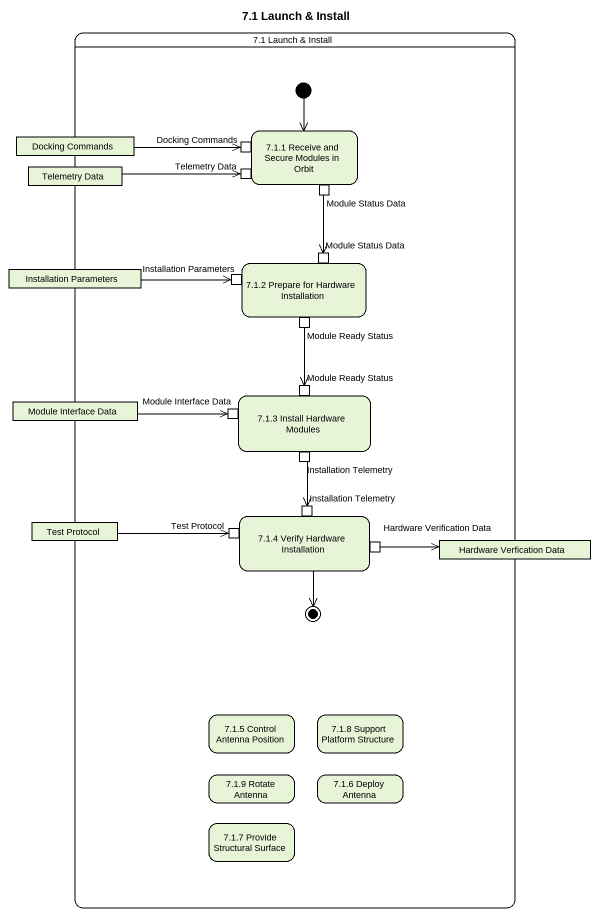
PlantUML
@startuml
title 7.1 Launch & Install
hide empty description
state "7.1 Launch & Install" as s7_1_Launch_Install {
  state "Docking Commands" as Docking_Commands <<object>>
  state "7.1.1 Receive and Secure Modules in Orbit" as s7_1_1_Receive_and_Secure {
    state "Docking Commands" as Docking_Commands_2 <<inputPin>>
    state "Telemetry Data" as Telemetry_Data_2 <<inputPin>>
    state "Module Status Data" as Module_Status_Data <<outputPin>>
  }
  state "Telemetry Data" as Telemetry_Data <<object>>
  state "Installation Parameters" as Installation_Parameters <<object>>
  state "7.1.2 Prepare for Hardware Installation" as s7_1_2_Prepare_for_Hardware {
    state "Installation Parameters" as Installation_Parameters_2 <<inputPin>>
    state "Module Status Data" as Module_Status_Data_2 <<inputPin>>
    state "Module Ready Status" as Module_Ready_Status <<outputPin>>
  }
  state "7.1.3 Install Hardware Modules" as s7_1_3_Install_Hardware {
    state "Module Ready Status" as Module_Ready_Status_2 <<inputPin>>
    state "Module Interface Data" as Module_Interface_Data_2 <<inputPin>>
    state "Installation Telemetry" as Installation_Telemetry <<outputPin>>
  }
  state "Module Interface Data" as Module_Interface_Data <<object>>
  state "Test Protocol" as Test_Protocol <<object>>
  state "7.1.4 Verify Hardware Installation" as s7_1_4_Verify_Hardware {
    state "Installation Telemetry" as Installation_Telemetry_2 <<inputPin>>
    state "Test Protocol" as Test_Protocol_2 <<inputPin>>
    state "Hardware Verification Data" as Hardware_Verification_Data <<outputPin>>
  }
  state "Hardware Verfication Data" as Hardware_Verfication_Data <<object>>
  state "7.1.5 Control Antenna Position" as s7_1_5_Control_Antenna
  state "7.1.8 Support Platform Structure" as s7_1_8_Support_Platform
  state "7.1.9 Rotate Antenna" as s7_1_9_Rotate_Antenna
  state "7.1.6 Deploy Antenna" as s7_1_6_Deploy_Antenna
  state "7.1.7 Provide Structural Surface" as s7_1_7_Provide_Structural
  [*] --> s7_1_1_Receive_and_Secure
  s7_1_4_Verify_Hardware --> [*]
}
Docking_Commands -right-> Docking_Commands_2
Telemetry_Data -right-> Telemetry_Data_2
Module_Status_Data --> Module_Status_Data_2
Installation_Parameters -right-> Installation_Parameters_2
Module_Ready_Status --> Module_Ready_Status_2
Module_Interface_Data -right-> Module_Interface_Data_2
Installation_Telemetry --> Installation_Telemetry_2
Test_Protocol -right-> Test_Protocol_2
Hardware_Verification_Data -right-> Hardware_Verfication_Data
@enduml
